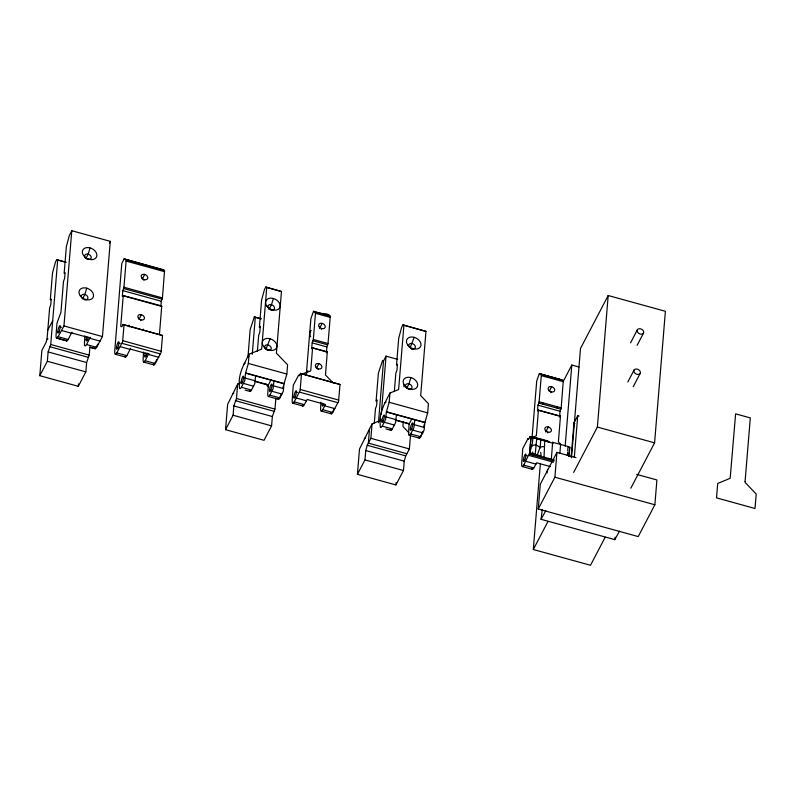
<?xml version="1.0" encoding="UTF-8"?>
<svg xmlns="http://www.w3.org/2000/svg" width="796" height="796" viewBox="0 0 796 796"><rect width="100%" height="100%" fill="white"/><g stroke="black" fill="none" stroke-linecap="round" stroke-linejoin="round"><path stroke-width="1.19" d="M554.305 459.919L544.046 457.163L544.763 440.158L546.733 440.715M84.883 335.882L84.485 342.807A9.094 1.841 -74.6 0 0 86.515 344.549L96.605 347.335L102.455 336.569L110.286 241.337L71.789 230.721L69.391 235.457A4.239 0.856 -74.6 0 0 69.023 236.641L66.357 246.581L64.148 273.336L65.083 272.61L64.615 278.371L63.481 281.535L60.944 312.311L56.964 323.166L56.068 334.967A9.094 1.841 -74.6 0 0 58.108 336.718L68.187 339.494L71.889 332.191M143.549 352.071L143.151 358.986A9.094 1.841 -74.6 0 0 145.18 360.737L155.27 363.513L161.071 352.538L162.533 335.504L123.012 324.41L121.758 326.818L120.733 326.35L123.251 295.386L122.325 296.381L122.793 290.63L123.927 287.455L126.136 260.63L126.007 259.804L124.455 259.068M320.957 402.189L320.629 407.96A9.094 1.841 -74.6 0 0 322.659 409.701L332.738 412.487L338.559 401.323L340.011 384.478L300.49 373.384L299.236 375.792L298.45 375.423L293.256 385.344L292.212 400.119A9.094 1.841 -74.6 0 0 294.241 401.871L304.331 404.647L307.166 399.483L325.494 404.547L322.659 409.701M552.514 442.258L567.986 446.476L567.667 451.053M298.45 375.423L310.729 370.896L312.609 347.603L311.684 348.628L312.161 342.877L313.296 339.713L315.495 312.878L315.405 312.082L313.813 311.316C315.893 315.345 330.529 311.166 330.191 317.375L328.012 343.772L326.877 346.937L326.41 352.688L327.325 351.663L325.455 374.966L333.186 382.995M531.937 437.551L536.345 435.77L538.434 409.93L537.509 410.925L537.977 405.174L539.111 402L541.32 375.175L541.19 374.339L539.638 373.613L563.309 380.508L561.17 408.089L560.036 411.253L559.658 415.86M560.971 444.526L558.394 441.86L560.474 415.97L559.568 417.005M569.1 456.436L569.757 447.223L568.782 456.516M554.086 460.974L529.589 454.217L529.778 453.083M552.643 442.287L551.349 459.123M560.593 444.267L559.877 453.63M530.982 437.342L529.788 452.924L532.355 443.501M567.548 452.556L567.707 453.063M159.439 334.529L161.737 305.972L123.052 295.485M160.911 305.853L161.29 301.246L162.434 298.002L164.563 270.501L125.897 259.735M312.609 348.051L327.335 352.121M538.434 410.348L560.493 416.358M544.952 376.617L544.753 375.294M559.678 380.677L559.479 379.354M567.429 454.048L567.389 454.606M89.918 346.797L89.242 355.115L86.615 362.548L85.849 371.881L78.297 386.319L39.8 375.702L41.88 350.409L46.029 342.479L47.083 338.778L49.621 308.002L50.755 304.838L51.233 299.087L50.287 299.883L52.496 273.048L55.153 263.108A4.239 0.856 -74.6 0 1 55.521 261.914L56.735 259.625L66.058 262.202M39.8 375.702L47.352 361.265L48.118 351.922L50.735 344.499L57.69 260.063L56.735 259.625M58.108 336.718L63.959 325.952L71.789 230.721M78.297 386.319L78.496 383.911M86.515 344.549L90.227 337.255M162.653 269.555L124.156 258.929L164.394 270.361M124.156 258.929L121.778 263.486L114.733 351.145A9.094 1.841 -74.6 0 0 116.763 352.897L122.604 341.753L124.037 324.887L123.012 324.41M124.863 356.27A9.094 1.841 -74.6 0 0 126.853 355.683L130.554 348.379M145.18 360.737L148.892 353.434M275.874 398.149L274.968 409.104L272.351 416.537L271.585 425.87L264.033 440.307L225.537 429.691L227.616 404.398L237.656 384.07L239.914 383.155M225.537 429.691L233.089 415.253L233.855 405.91L236.472 398.488L237.656 384.07M249.098 354.19C244.103 363.981 238.084 373.981 239.377 385.543A9.094 1.841 -74.6 0 0 241.407 387.294L244.77 380.607L245.526 373.165L248.342 363.434L249.098 354.19L261.675 349.106L266.74 287.455L265.784 287.018L264.58 289.316A4.239 0.856 -74.6 0 0 264.212 290.5L261.585 300.122L259.377 327.514M252.262 354.29L255.297 317.335L254.342 316.888L250.163 329.574L247.934 357.384M257.367 351.255L258.67 335.395L259.804 332.221L260.282 326.469L259.436 327.494M249.486 390.538A9.094 1.841 -74.6 0 0 251.496 390.07L254.76 383.732L255.615 375.941M254.571 381.045L268.322 384.846L267.794 393.383A9.094 1.841 -74.6 0 0 269.824 395.134L273.098 388.786L273.943 380.995M265.784 287.018L281.466 291.515L276.401 353.175L287.595 364.807L286.839 374.05L284.033 383.781L283.267 391.224L279.903 397.91A9.094 1.841 -74.6 0 1 277.923 398.498M294.241 401.871L300.102 390.538L301.515 373.851L300.49 373.384M306.241 375.334L310.898 318.609L313.505 311.365A4.239 0.856 -74.6 0 1 313.654 311.286M410.557 434.517L409.373 448.934L405.731 455.889L404.239 461.173L403.473 470.516L395.92 484.943L357.424 474.326L359.493 449.043L372.06 423.89L380.329 420.447A2.418 1.731 27.6 0 0 380.687 419.999L380.866 419.094L379.851 421.024M357.424 474.326L364.976 459.889L365.742 450.556L367.235 445.272L370.876 438.317L372.06 423.89M369.543 428.706L368.359 443.123L406.855 453.75M374.259 423.363L375.483 408.507L376.588 405.731L377.055 399.98L376.08 401.174L378.389 373.195L382.568 360.518L383.523 360.956L378.448 422.676M381.264 414.159L386.04 356.15L397.652 359.354M389.931 393.035C384.936 402.826 378.916 412.835 380.209 424.387A9.094 1.841 -74.6 0 0 382.239 426.139L385.602 419.452L386.358 412.01L389.164 402.279L389.931 393.035L398.627 389.523L403.91 325.295L402.945 324.848L401.741 327.156A4.239 0.856 -74.6 0 0 401.373 328.33L398.716 338.27L396.507 365.105L397.443 364.309L396.975 370.06L395.841 373.225L394.319 391.622M390.309 429.382A9.094 1.841 -74.6 0 0 392.319 428.925L395.592 422.577L396.448 414.786M403.95 386.796L404.159 384.329M395.92 484.943L396.119 482.535M403.224 421.482L402.945 426.139A2.418 1.731 27.6 0 0 403.214 426.755L408.915 432.805M395.403 419.9L409.154 423.691L408.627 432.228A9.094 1.841 -74.6 0 0 410.656 433.979L413.93 427.631L414.776 419.85M402.945 324.848L425.96 331.375L420.686 395.612L428.427 403.662L427.671 412.905L424.865 422.626L424.099 430.079L420.736 436.755A9.094 1.841 -74.6 0 1 418.756 437.352M529.589 454.217L531.002 437.163L529.977 436.686L528.723 439.094L527.937 438.735L522.743 448.645L521.698 463.421A9.094 1.841 -74.6 0 0 523.728 465.172L533.817 467.949L536.653 462.794L550.404 466.585M532.046 437.72L536.723 380.906L539.32 373.662A4.239 0.856 -74.6 0 1 539.479 373.573M605.199 537.2L590.513 565.279L533.31 549.499L540.385 463.441M636.681 474.376L656.909 479.958L654.869 504.783L638.223 536.584L538.255 509.012L540.305 484.187L556.941 452.377L575.986 457.63M538.255 509.012L554.902 477.202L556.941 452.377M565.15 446.168L571.817 365.036L578.971 367.006M567.359 454.964L567.309 455.521M571.15 457.103L573.956 422.925L577.737 415.711L579.11 416.089M571.508 457.859L580.503 348.439L608.194 295.515L665.396 311.296L654.581 442.845L630.84 488.207M574.324 457.202L577.737 415.711M573.637 472.426L597.378 427.064L608.194 295.515M162.444 297.923L123.947 287.227M542.802 402.776L542.474 404.089M540.792 439.014L540.126 448.019M557.528 406.846L557.2 408.149M531.26 437.173L536.783 437.989L535.121 455.073M532.952 437.312L532.454 442.576M619.547 531.081L614.801 539.648L541.041 519.3L542.305 509.559M547.071 473.023L547.548 469.371M614.801 539.648L615.119 537.21M90.057 247.894L88.157 254.173L85.918 258.441M86.744 288.162L84.844 294.44L82.605 298.709M273.366 298.47L271.456 304.749L269.018 309.405M270.053 338.738L266.113 348.897M414.199 337.325L410.258 347.474M410.885 377.593L408.975 383.861L406.746 388.14M537.031 455.511L540.056 447.561A8.249 6.05 30 0 1 543.429 446.566M162.125 299.157L123.629 288.54M523.728 465.172L529.718 452.785L540.215 455.68M47.79 330.091L52.705 320.728M109.331 243.158L110.286 241.337M142.255 279.078L144.693 274.411M143.857 280.371L144.265 279.595M138.942 319.345L141.38 314.689M140.544 320.639L140.952 319.863M271.167 379.642L268.302 385.105L254.551 381.314M319.524 328.43L322.161 323.385M321.335 329.335L321.743 328.559M316.42 368.309L318.858 363.653M318.022 369.613L318.43 368.837M383.523 360.956L386.04 356.15M411.661 349.155L413.253 348.738M412 418.487L409.134 423.95L395.383 420.159M549.22 391.343L551.658 386.687M550.822 392.647L551.23 391.871M563.339 381.234L571.817 365.036M545.708 432.009L548.345 426.964M547.509 432.915L547.917 432.138M630.561 342.827L637.457 329.653M637.108 345.335L643.437 333.255A3.492 2.497 27.6 0 0 640.173 328.758A3.492 2.497 27.6 0 0 637.725 332.35A3.492 2.497 27.6 0 0 643.437 333.255M533.31 549.499L548.006 521.42M627.825 382L634.143 369.931M633.228 386.697L640.123 373.523A3.492 2.497 27.6 0 0 636.86 369.036A3.492 2.497 27.6 0 0 634.412 372.618A3.492 2.497 27.6 0 0 640.123 373.523M541.041 519.3L545.787 510.733M248.113 357.245L248.84 356.349M312.42 347.733L327.146 351.792M243.914 364.1L245.198 363.145M232.472 393.98L233.755 393.025M384.737 402.955L386.03 402M364.359 438.616L365.643 437.661M87.988 259.337L89.122 259.317M84.416 299.614L85.809 299.585M271.028 309.923L272.421 309.893M267.894 350.19L269.118 350.16M408.726 389.035L409.95 389.015M543.449 446.606L544.355 446.626M529.718 453.979L530.663 454.108M530.803 454.138L531.569 454.277M531.708 454.307L536.852 455.471M527.937 438.735L528.643 438.885M536.783 437.989L544.643 440.118M538.693 455.879L537.668 455.65M538.842 455.919L539.718 456.118M539.867 456.148L544.046 457.163M548.295 441.143L546.772 440.725M56.775 338.111L66.526 340.797M94.943 348.628L90.217 347.335L95.271 348.728M61.799 339.504L66.854 340.887M266.74 287.455L281.466 291.515M403.91 325.295L425.96 331.375M313.505 311.365L328.231 315.425A4.239 0.856 -74.6 0 1 328.38 315.345M539.32 373.662L561.379 379.742A4.239 0.856 -74.6 0 1 561.528 379.662M315.266 311.982L329.992 316.042M541.081 374.279L563.14 380.359M126.106 261.068L164.603 271.685M315.465 313.316L330.191 317.375M541.29 375.613L563.339 381.692M57.69 260.063L65.849 262.322M254.342 316.888L261.138 318.768M255.297 317.335L260.969 318.897M313.316 339.474L328.042 343.534M539.141 401.771L561.19 407.85M312.987 340.788L327.713 344.847M538.812 403.084L560.872 409.164M122.793 290.63L161.29 301.246M312.161 342.877L326.877 346.937M537.977 405.174L560.036 411.253M538.235 410.02L560.294 416.109M123.241 295.804L161.747 306.43M597.378 427.064L654.581 442.845M529.977 436.686L538.146 438.944M540.484 439.581L549.817 442.158M124.037 324.887L162.533 335.504M301.515 373.851L340.011 384.478M531.002 437.163L553.16 443.272M248.342 363.434L286.839 374.05M389.164 402.279L427.671 412.905M245.646 372.936L284.142 383.563M386.478 411.791L424.974 422.407M245.526 373.165L284.033 383.781M386.358 412.01L424.865 422.626M300.231 389.473L338.728 400.099M122.733 340.698L161.24 351.315M63.959 325.952L102.455 336.569M299.485 392.12L337.982 402.736M528.972 455.421L553.469 462.178M121.987 343.335L160.494 353.951M60.277 326.927L61.541 327.275M118.942 343.116L120.196 343.464M243.586 377.503L244.84 377.851M245.128 378.02L255.218 380.796M271.993 385.344L272.968 385.612M273.545 385.861L283.635 388.637M296.42 392.08L297.674 392.428M384.418 416.358L385.672 416.706M385.96 416.865L396.05 419.651M412.825 424.198L413.801 424.467M414.378 424.706L424.457 427.492M525.907 455.382L527.161 455.73M71.829 332.957L90.167 338.011M130.494 349.136L148.822 354.19M61.571 330.499L71.66 333.285M89.988 338.34L100.077 341.126M120.236 346.688L130.325 349.464M148.653 354.519L158.732 357.305M57.76 331.743L59.023 332.091M86.177 339.574L88.117 340.111M116.425 347.922L118.315 348.449M144.842 355.762L146.464 356.21M241.069 382.319L242.322 382.667M269.476 390.159L271.098 390.607M293.903 396.896L295.794 397.413M322.31 404.726L323.614 405.084M381.891 421.164L383.155 421.512M410.308 429.004L411.93 429.452M523.39 460.197L524.644 460.546M243.556 383.443L253.645 386.229M271.973 391.284L282.053 394.06M296.391 398.02L306.48 400.796M324.808 405.861L334.887 408.637M384.388 422.288L394.478 425.074M412.806 430.129L422.885 432.915M525.877 461.322L535.967 464.108M116.763 352.897L126.853 355.683M241.407 387.294L251.496 390.07M269.824 395.134L279.903 397.91M382.239 426.139L392.319 428.925M410.656 433.979L420.736 436.755M56.446 338.011L61.481 339.404M115.42 354.29L125.509 357.076M143.837 362.13L153.926 364.916M245.108 390.08L250.153 391.463M268.481 396.527L278.56 399.303M292.898 403.264L302.987 406.04M321.315 411.104L331.395 413.88M385.941 428.925L390.975 430.318M409.313 435.372L419.392 438.158M522.385 466.565L532.474 469.351M554.902 477.202L654.869 504.783M47.083 338.778L48.019 339.036M50.735 344.499L89.242 355.115M49.621 346.648L88.117 357.265M236.472 398.488L274.968 409.104M235.347 400.637L273.844 411.253M370.876 438.317L409.373 448.934M48.118 351.922L86.615 362.548M233.855 405.91L272.351 416.537M367.235 445.272L405.731 455.889M47.352 361.265L85.849 371.881M365.742 450.556L404.239 461.173M233.089 415.253L271.585 425.87M364.976 459.889L403.473 470.516M567.986 446.476L569.737 447.223M568.473 447.312L569.498 447.78M573.956 422.925L574.861 423.532M268.62 386.856L265.964 384.09M540.713 452.337L541.23 456.466M532.693 451.959L532.902 454.556M543.001 374.637A4.239 0.856 -74.6 0 1 543.141 374.588M557.717 378.697A4.239 0.856 -74.6 0 1 557.867 378.647M533.817 467.949A9.094 1.841 -74.6 0 1 531.808 468.416M532.156 445.869A5.164 3.96 19.7 0 1 536.166 445.143M536.156 445.203A5.592 4.01 25.6 0 1 539.857 447.631M530.275 444.447A7.333 5.93 -3.6 0 1 531.957 445.919M567.657 453.143A6.129 4.935 36.3 0 1 568.901 454.168M334.141 408.656A7.701 1.562 -74.6 0 1 332.3 412.169M323.813 404.109A3.881 0.786 -74.6 0 1 322.48 406.04A3.881 0.786 -74.6 0 1 322.559 403.144M304.331 404.647A9.094 1.841 -74.6 0 1 302.321 405.114M332.738 412.487A9.094 1.841 -74.6 0 1 330.698 412.706M310.709 336.778A7.711 5.512 27.6 0 1 311.216 330.529M306.619 375.244A7.711 5.512 27.6 0 1 307.903 370.797M283.267 386.289A7.701 1.562 -74.6 0 1 282.968 388.199M281.555 393.413A7.701 1.562 -74.6 0 1 279.058 397.92M424.149 424.606A7.701 1.562 -74.6 0 1 423.93 426.367M422.626 431.541A7.701 1.562 -74.6 0 1 419.711 436.815M409.592 347.374A3.492 2.497 27.6 0 1 411.104 343.444A3.492 2.497 27.6 0 1 415.363 347.235A3.492 2.497 27.6 0 1 410.368 348.061M97.749 344.131A7.701 1.562 -74.6 0 1 95.948 347.215M88.257 337.116A3.881 0.786 -74.6 0 1 86.376 340.907A3.881 0.786 -74.6 0 1 86.824 336.459M68.187 339.494A9.094 1.841 -74.6 0 1 66.197 340.081M96.605 347.335A9.094 1.841 -74.6 0 1 94.615 347.922M82.923 298.908A3.492 2.497 27.6 0 1 82.665 294.46A3.492 2.497 27.6 0 1 87.839 297.117A3.492 2.497 27.6 0 1 84.117 299.525M162.643 269.705A4.239 0.856 -74.6 0 1 162.792 269.655M124.146 259.088A4.239 0.856 -74.6 0 1 124.285 259.028M129.33 326.877A7.711 5.512 27.6 0 1 128.972 325.146M143.479 329.146A7.711 5.512 27.6 0 1 142.862 330.609M156.663 359.683A7.701 1.562 -74.6 0 1 154.245 363.573M147.021 352.917A3.881 0.786 -74.6 0 1 145.121 357.105A3.881 0.786 -74.6 0 1 145.369 353.026M155.27 363.513A9.094 1.841 -74.6 0 1 153.28 364.11M745.086 481.471L745.136 482.107A2.418 1.731 27.6 0 0 745.394 482.724L756.2 494.067L755.016 508.495L716.519 497.868L717.703 483.451L729.852 478.436A2.418 1.731 27.6 0 0 730.201 477.988L735.613 413.85L750.31 417.9L745.086 481.471M524.743 459.949A3.881 0.786 -74.6 0 0 525.698 454.058A3.881 0.786 -74.6 0 0 523.489 459.372A3.881 0.786 -74.6 0 0 524.743 459.949M548.723 390.169A3.492 2.497 27.6 0 0 554.434 391.075A3.492 2.497 27.6 0 0 551.17 386.587A3.492 2.497 27.6 0 0 548.723 390.169M545.409 430.447A3.492 2.497 27.6 0 0 551.121 431.352A3.492 2.497 27.6 0 0 547.857 426.855A3.492 2.497 27.6 0 0 545.409 430.447M295.256 396.647A3.881 0.786 -74.6 0 0 296.212 390.756A3.881 0.786 -74.6 0 0 294.003 396.07A3.881 0.786 -74.6 0 0 295.256 396.647M319.236 326.867A3.492 2.497 27.6 0 0 324.947 327.773A3.492 2.497 27.6 0 0 321.684 323.275A3.492 2.497 27.6 0 0 319.236 326.867M315.922 367.135A3.492 2.497 27.6 0 0 321.634 368.041A3.492 2.497 27.6 0 0 318.37 363.553A3.492 2.497 27.6 0 0 315.922 367.135M242.422 382.07A3.881 0.786 -74.6 0 0 243.377 376.18A3.881 0.786 -74.6 0 0 241.168 381.493A3.881 0.786 -74.6 0 0 242.422 382.07M270.839 389.911A3.881 0.786 -74.6 0 0 271.794 384.02A3.881 0.786 -74.6 0 0 269.585 389.334A3.881 0.786 -74.6 0 0 270.839 389.911M268.531 308.231A3.492 2.497 27.6 0 0 274.232 309.137A3.492 2.497 27.6 0 0 270.978 304.639A3.492 2.497 27.6 0 0 268.531 308.231M266.899 306.152A7.711 5.512 27.6 0 0 279.486 308.151A7.711 5.512 27.6 0 0 272.292 298.241A7.711 5.512 27.6 0 0 266.899 306.152M265.217 348.499A3.492 2.497 27.6 0 0 270.929 349.404A3.492 2.497 27.6 0 0 267.665 344.907A3.492 2.497 27.6 0 0 265.217 348.499M263.585 346.429A7.711 5.512 27.6 0 0 276.182 348.419A7.711 5.512 27.6 0 0 268.988 338.509A7.711 5.512 27.6 0 0 263.585 346.429M383.254 420.915A3.881 0.786 -74.6 0 0 384.209 415.024A3.881 0.786 -74.6 0 0 382 420.338A3.881 0.786 -74.6 0 0 383.254 420.915M411.671 428.755A3.881 0.786 -74.6 0 0 412.626 422.865A3.881 0.786 -74.6 0 0 410.418 428.178A3.881 0.786 -74.6 0 0 411.671 428.755M407.731 345.006A7.711 5.512 27.6 0 0 420.318 346.996A7.711 5.512 27.6 0 0 413.124 337.086A7.711 5.512 27.6 0 0 407.731 345.006M406.05 387.353A3.492 2.497 27.6 0 0 411.751 388.249A3.492 2.497 27.6 0 0 408.497 383.762A3.492 2.497 27.6 0 0 406.05 387.353M404.418 385.274A7.711 5.512 27.6 0 0 417.014 387.274A7.711 5.512 27.6 0 0 409.821 377.364A7.711 5.512 27.6 0 0 404.418 385.274M59.113 331.494A3.881 0.786 -74.6 0 0 60.078 325.604A3.881 0.786 -74.6 0 0 57.859 330.917A3.881 0.786 -74.6 0 0 59.113 331.494M85.222 257.655A3.492 2.497 27.6 0 0 90.933 258.561A3.492 2.497 27.6 0 0 87.669 254.063A3.492 2.497 27.6 0 0 85.222 257.655M83.59 255.576A7.711 5.512 27.6 0 0 96.187 257.576A7.711 5.512 27.6 0 0 88.993 247.665A7.711 5.512 27.6 0 0 83.59 255.576M80.287 295.853A7.711 5.512 27.6 0 0 92.873 297.843A7.711 5.512 27.6 0 0 85.679 287.933A7.711 5.512 27.6 0 0 80.287 295.853M141.758 277.904A3.492 2.497 27.6 0 0 147.469 278.799A3.492 2.497 27.6 0 0 144.205 274.312A3.492 2.497 27.6 0 0 141.758 277.904M138.444 318.171A3.492 2.497 27.6 0 0 144.156 319.077A3.492 2.497 27.6 0 0 140.892 314.579A3.492 2.497 27.6 0 0 138.444 318.171M117.778 347.673A3.881 0.786 -74.6 0 0 118.743 341.782A3.881 0.786 -74.6 0 0 116.524 347.096A3.881 0.786 -74.6 0 0 117.778 347.673"/></g></svg>
